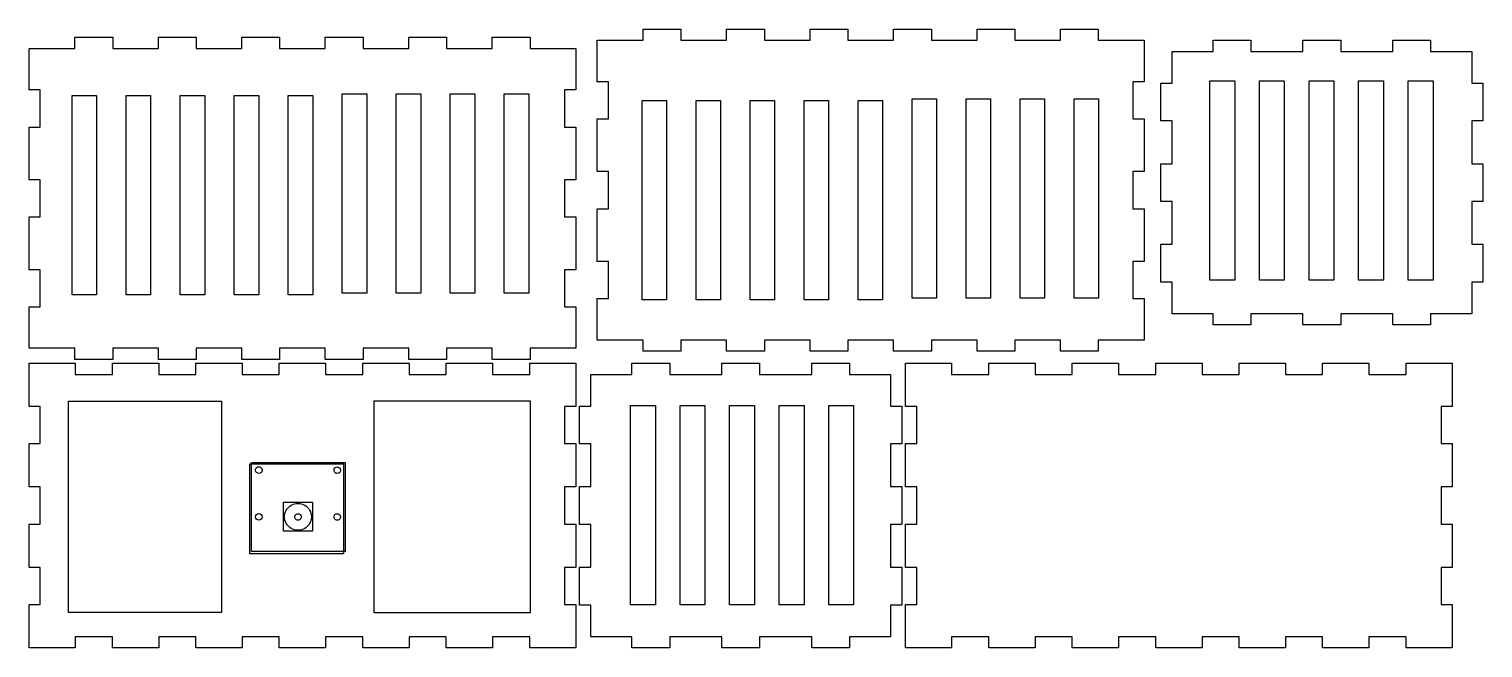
# Model space of a CAD drawing. Extents: x 88 to 476, y 133 to 298.
import ezdxf

# ---------------------------------------------------------------- set-up
doc = ezdxf.new("R2010")
doc.units = 0
doc.layers.add('Layer_1', color=7, linetype='CONTINUOUS')
doc.layers.add('newlayer', color=7, linetype='CONTINUOUS')

msp = doc.modelspace()

# ---------------------------------------------------------------- linework, layer by layer
at = {"layer": 'Layer_1', "color": 7}
for points in [[(88.000001, 293), (100.240714, 293), (100.240714, 296), (110.330713, 296), (110.330713, 293), (122.526428, 293), (122.526428, 296), (132.616429, 296), (132.616429, 293), (144.812144, 293), (144.812144, 296), (154.902143, 296), (154.902143, 293), (167.097858, 293), (167.097858, 296), (177.187857, 296), (177.187857, 293), (189.383572, 293), (189.383572, 296), (199.473571, 296), (199.473571, 293), (211.669286, 293), (211.669286, 296), (221.759285, 296), (221.759285, 293), (234, 293), (234, 281.955), (231.000001, 281.955), (231.000001, 272.045), (234, 272.045), (234, 257.955001), (231.000001, 257.955001), (231.000001, 248.045), (234, 248.045), (234, 233.955001), (231.000001, 233.955001), (231.000001, 224.045001), (234, 224.045001), (234, 212.999999), (221.759285, 212.999999), (221.759285, 209.999999), (211.669286, 209.999999), (211.669286, 212.999999), (199.473571, 212.999999), (199.473571, 209.999999), (189.383572, 209.999999), (189.383572, 212.999999), (177.187857, 212.999999), (177.187857, 209.999999), (167.097858, 209.999999), (167.097858, 212.999999), (154.902143, 212.999999), (154.902143, 209.999999), (144.812144, 209.999999), (144.812144, 212.999999), (132.616429, 212.999999), (132.616429, 209.999999), (122.526428, 209.999999), (122.526428, 212.999999), (110.330713, 212.999999), (110.330713, 209.999999), (100.240714, 209.999999), (100.240714, 212.999999), (88.000001, 212.999999), (88.000001, 224.045001), (91.000001, 224.045001), (91.000001, 233.955001), (88.000001, 233.955001), (88.000001, 248.045), (91.000001, 248.045), (91.000001, 257.955001), (88.000001, 257.955001), (88.000001, 272.045), (91.000001, 272.045), (91.000001, 281.955), (88.000001, 281.955)], [(239.72384, 295.184321), (251.964552, 295.184321), (251.964552, 298.18432), (262.054552, 298.18432), (262.054552, 295.184321), (274.250266, 295.184321), (274.250266, 298.18432), (284.340268, 298.18432), (284.340268, 295.184321), (296.535983, 295.184321), (296.535983, 298.18432), (306.625982, 298.18432), (306.625982, 295.184321), (318.821697, 295.184321), (318.821697, 298.18432), (328.911696, 298.18432), (328.911696, 295.184321), (341.107411, 295.184321), (341.107411, 298.18432), (351.19741, 298.18432), (351.19741, 295.184321), (363.393125, 295.184321), (363.393125, 298.18432), (373.483124, 298.18432), (373.483124, 295.184321), (385.723839, 295.184321), (385.723839, 284.139321), (382.72384, 284.139321), (382.72384, 274.229321), (385.723839, 274.229321), (385.723839, 260.139322), (382.72384, 260.139322), (382.72384, 250.229321), (385.723839, 250.229321), (385.723839, 236.139322), (382.72384, 236.139322), (382.72384, 226.229321), (385.723839, 226.229321), (385.723839, 215.184319), (373.483124, 215.184319), (373.483124, 212.18432), (363.393125, 212.18432), (363.393125, 215.184319), (351.19741, 215.184319), (351.19741, 212.18432), (341.107411, 212.18432), (341.107411, 215.184319), (328.911696, 215.184319), (328.911696, 212.18432), (318.821697, 212.18432), (318.821697, 215.184319), (306.625982, 215.184319), (306.625982, 212.18432), (296.535983, 212.18432), (296.535983, 215.184319), (284.340268, 215.184319), (284.340268, 212.18432), (274.250266, 212.18432), (274.250266, 215.184319), (262.054552, 215.184319), (262.054552, 212.18432), (251.964552, 212.18432), (251.964552, 215.184319), (239.72384, 215.184319), (239.72384, 226.229321), (242.723839, 226.229321), (242.723839, 236.139322), (239.72384, 236.139322), (239.72384, 250.229321), (242.723839, 250.229321), (242.723839, 260.139322), (239.72384, 260.139322), (239.72384, 274.229321), (242.723839, 274.229321), (242.723839, 284.139321), (239.72384, 284.139321)], [(393.183245, 292.205507), (404.138245, 292.205507), (404.138245, 295.205506), (414.228245, 295.205506), (414.228245, 292.205507), (428.138246, 292.205507), (428.138246, 295.205506), (438.228245, 295.205506), (438.228245, 292.205507), (452.138246, 292.205507), (452.138246, 295.205506), (462.228245, 295.205506), (462.228245, 292.205507), (473.183246, 292.205507), (473.183246, 283.750508), (476.183246, 283.750508), (476.183246, 273.660506), (473.183246, 273.660506), (473.183246, 262.250506), (476.183246, 262.250506), (476.183246, 252.160507), (473.183246, 252.160507), (473.183246, 240.750507), (476.183246, 240.750507), (476.183246, 230.660508), (473.183246, 230.660508), (473.183246, 222.205506), (462.228245, 222.205506), (462.228245, 219.205507), (452.138246, 219.205507), (452.138246, 222.205506), (438.228245, 222.205506), (438.228245, 219.205507), (428.138246, 219.205507), (428.138246, 222.205506), (414.228245, 222.205506), (414.228245, 219.205507), (404.138245, 219.205507), (404.138245, 222.205506), (393.183245, 222.205506), (393.183245, 230.660508), (390.183245, 230.660508), (390.183245, 240.750507), (393.183245, 240.750507), (393.183245, 252.160507), (390.183245, 252.160507), (390.183245, 262.250506), (393.183245, 262.250506), (393.183245, 273.660506), (390.183245, 273.660506), (390.183245, 283.750508), (393.183245, 283.750508)], [(403.276917, 284.368261), (409.918636, 284.368261), (409.918636, 231.162878), (403.276917, 231.162878)], [(416.513838, 284.368261), (423.155533, 284.368261), (423.155533, 231.162878), (416.513838, 231.162878)], [(429.750723, 284.368264), (436.392426, 284.368264), (436.392426, 231.162878), (429.750723, 231.162878)], [(442.987615, 284.368261), (449.629318, 284.368261), (449.629318, 231.162878), (442.987615, 231.162878)], [(456.224534, 284.368264), (462.866237, 284.368264), (462.866237, 231.162878), (456.224534, 231.162878)], [(99.521756, 280.476273), (106.044458, 280.476273), (106.044458, 227.270891), (99.521756, 227.270891)], [(113.941601, 280.476273), (120.464278, 280.476273), (120.464278, 227.270891), (113.941601, 227.270891)], [(128.36144, 280.476276), (134.884126, 280.476276), (134.884126, 227.270891), (128.36144, 227.270891)], [(142.781255, 280.476273), (149.303941, 280.476273), (149.303941, 227.270891), (142.781255, 227.270891)], [(157.201095, 280.476276), (163.723783, 280.476276), (163.723783, 227.270891), (157.201095, 227.270891)], [(171.620942, 280.921215), (178.143643, 280.921215), (178.143643, 227.715833), (171.620942, 227.715833)], [(186.040784, 280.921215), (192.563464, 280.921215), (192.563464, 227.715833), (186.040784, 227.715833)], [(200.460631, 280.921215), (206.983317, 280.921215), (206.983317, 227.715833), (200.460631, 227.715833)], [(214.880457, 280.921218), (221.403143, 280.921218), (221.403143, 227.715833), (214.880457, 227.715833)], [(323.789717, 279.586401), (330.312419, 279.586401), (330.312419, 226.381019), (323.789717, 226.381019)], [(338.209559, 279.586401), (344.73224, 279.586401), (344.73224, 226.381019), (338.209559, 226.381019)], [(352.629407, 279.586401), (359.152092, 279.586401), (359.152092, 226.381019), (352.629407, 226.381019)], [(367.049233, 279.586404), (373.571918, 279.586404), (373.571918, 226.381019), (367.049233, 226.381019)], [(251.690531, 279.14146), (258.213233, 279.14146), (258.213233, 225.936077), (251.690531, 225.936077)], [(266.110376, 279.14146), (272.633054, 279.14146), (272.633054, 225.936077), (266.110376, 225.936077)], [(280.530215, 279.141462), (287.052901, 279.141462), (287.052901, 225.936077), (280.530215, 225.936077)], [(294.950031, 279.14146), (301.472716, 279.14146), (301.472716, 225.936077), (294.950031, 225.936077)], [(309.36987, 279.141462), (315.892558, 279.141462), (315.892558, 225.936077), (309.36987, 225.936077)], [(88.000001, 208.999999), (100.330714, 208.999999), (100.330714, 205.999999), (110.240715, 205.999999), (110.240715, 208.999999), (122.616428, 208.999999), (122.616428, 205.999999), (132.526429, 205.999999), (132.526429, 208.999999), (144.902142, 208.999999), (144.902142, 205.999999), (154.812143, 205.999999), (154.812143, 208.999999), (167.187856, 208.999999), (167.187856, 205.999999), (177.097857, 205.999999), (177.097857, 208.999999), (189.47357, 208.999999), (189.47357, 205.999999), (199.383571, 205.999999), (199.383571, 208.999999), (211.759287, 208.999999), (211.759287, 205.999999), (221.669285, 205.999999), (221.669285, 208.999999), (234, 208.999999), (234, 197.455), (231.000001, 197.455), (231.000001, 187.545), (234, 187.545), (234, 175.955001), (231.000001, 175.955001), (231.000001, 166.045), (234, 166.045), (234, 154.454999), (231.000001, 154.454999), (231.000001, 144.545001), (234, 144.545001), (234, 133), (221.669285, 133), (221.669285, 135.999999), (211.759287, 135.999999), (211.759287, 133), (199.383571, 133), (199.383571, 135.999999), (189.47357, 135.999999), (189.47357, 133), (177.097857, 133), (177.097857, 135.999999), (167.187856, 135.999999), (167.187856, 133), (154.812143, 133), (154.812143, 135.999999), (144.902142, 135.999999), (144.902142, 133), (132.526429, 133), (132.526429, 135.999999), (122.616428, 135.999999), (122.616428, 133), (110.240715, 133), (110.240715, 135.999999), (100.330714, 135.999999), (100.330714, 133), (88.000001, 133), (88.000001, 144.545001), (91.000001, 144.545001), (91.000001, 154.454999), (88.000001, 154.454999), (88.000001, 166.045), (91.000001, 166.045), (91.000001, 175.955001), (88.000001, 175.955001), (88.000001, 187.545), (91.000001, 187.545), (91.000001, 197.455), (88.000001, 197.455)], [(238, 205.999999), (248.954999, 205.999999), (248.954999, 208.999999), (259.045001, 208.999999), (259.045001, 205.999999), (272.954988, 205.999999), (272.954988, 208.999999), (283.045006, 208.999999), (283.045006, 205.999999), (296.954998, 205.999999), (296.954998, 208.999999), (307.04499, 208.999999), (307.04499, 205.999999), (318.00001, 205.999999), (318.00001, 197.545001), (320.999988, 197.545001), (320.999988, 187.454999), (318.00001, 187.454999), (318.00001, 176.044999), (320.999988, 176.044999), (320.999988, 165.955), (318.00001, 165.955), (318.00001, 154.545), (320.999988, 154.545), (320.999988, 144.455), (318.00001, 144.455), (318.00001, 135.999999), (307.04499, 135.999999), (307.04499, 133), (296.954998, 133), (296.954998, 135.999999), (283.045006, 135.999999), (283.045006, 133), (272.954988, 133), (272.954988, 135.999999), (259.045001, 135.999999), (259.045001, 133), (248.954999, 133), (248.954999, 135.999999), (238, 135.999999), (238, 144.455), (235.000001, 144.455), (235.000001, 154.545), (238, 154.545), (238, 165.955), (235.000001, 165.955), (235.000001, 176.044999), (238, 176.044999), (238, 187.454999), (235.000001, 187.454999), (235.000001, 197.545001), (238, 197.545001)], [(322.000007, 208.999999), (334.330701, 208.999999), (334.330701, 205.999999), (344.240723, 205.999999), (344.240723, 208.999999), (356.616423, 208.999999), (356.616423, 205.999999), (366.526419, 205.999999), (366.526419, 208.999999), (378.902145, 208.999999), (378.902145, 205.999999), (388.81214, 205.999999), (388.81214, 208.999999), (401.187867, 208.999999), (401.187867, 205.999999), (411.097862, 205.999999), (411.097862, 208.999999), (423.473563, 208.999999), (423.473563, 205.999999), (433.383584, 205.999999), (433.383584, 208.999999), (445.759284, 208.999999), (445.759284, 205.999999), (455.66928, 205.999999), (455.66928, 208.999999), (468.000001, 208.999999), (468.000001, 197.455), (464.999996, 197.455), (464.999996, 187.545), (468.000001, 187.545), (468.000001, 175.955001), (464.999996, 175.955001), (464.999996, 166.045), (468.000001, 166.045), (468.000001, 154.454999), (464.999996, 154.454999), (464.999996, 144.545001), (468.000001, 144.545001), (468.000001, 133), (455.66928, 133), (455.66928, 135.999999), (445.759284, 135.999999), (445.759284, 133), (433.383584, 133), (433.383584, 135.999999), (423.473563, 135.999999), (423.473563, 133), (411.097862, 133), (411.097862, 135.999999), (401.187867, 135.999999), (401.187867, 133), (388.81214, 133), (388.81214, 135.999999), (378.902145, 135.999999), (378.902145, 133), (366.526419, 133), (366.526419, 135.999999), (356.616423, 135.999999), (356.616423, 133), (344.240723, 133), (344.240723, 135.999999), (334.330701, 135.999999), (334.330701, 133), (322.000007, 133), (322.000007, 144.545001), (325.000011, 144.545001), (325.000011, 154.454999), (322.000007, 154.454999), (322.000007, 166.045), (325.000011, 166.045), (325.000011, 175.955001), (322.000007, 175.955001), (322.000007, 187.545), (325.000011, 187.545), (325.000011, 197.455), (322.000007, 197.455)], [(98.54125, 198.877964), (139.364601, 198.877964), (139.364601, 142.443926), (98.54125, 142.443926)], [(180.101124, 198.942197), (221.781968, 198.942197), (221.781968, 142.379693), (180.101124, 142.379693)], [(248.575968, 197.717816), (255.217687, 197.717816), (255.217687, 144.512434), (248.575968, 144.512434)], [(261.812889, 197.717816), (268.454584, 197.717816), (268.454584, 144.512434), (261.812889, 144.512434)], [(275.049774, 197.717819), (281.691477, 197.717819), (281.691477, 144.512434), (275.049774, 144.512434)], [(288.286666, 197.717816), (294.928369, 197.717816), (294.928369, 144.512434), (288.286666, 144.512434)], [(301.523585, 197.717819), (308.165288, 197.717819), (308.165288, 144.512434), (301.523585, 144.512434)]]:
    msp.add_lwpolyline(points, close=True, dxfattribs=at)
at = {"layer": 'newlayer', "color": 3}
msp.add_lwpolyline([(147.396351, 182.53571), (172.369009, 182.53571), (172.369009, 158.720309), (147.396351, 158.720309)], close=True, dxfattribs=at)
at = {"layer": 'newlayer', "color": 7}
for points in [[(146.964723, 182.155048), (171.964723, 182.155048), (171.964723, 158.155048), (146.964723, 158.155048)], [(150.221536, 180.472917)], [(171.175582, 180.44929)], [(150.197914, 167.976086)], [(171.175582, 167.952477)]]:
    msp.add_lwpolyline(points, close=True, dxfattribs=at)
at = {"layer": 'newlayer', "color": 1}
for points in [[(155.920002, 171.91586), (163.666317, 171.91586), (163.666317, 164.169545), (155.920002, 164.169545)], [(160.685256, 167.95247)], [(163.398143, 167.9926)]]:
    msp.add_lwpolyline(points, close=True, dxfattribs=at)
at = {"layer": 'newlayer', "color": 7}
for points in [[(148.46715, 180.472917), (148.46715, 180.786308), (148.634342, 181.075893), (148.905746, 181.232589)], [(148.905746, 179.713246), (148.634342, 179.869941), (148.46715, 180.159527), (148.46715, 180.472917)], [(148.905746, 181.232589), (149.177151, 181.389284), (149.511535, 181.389284), (149.782939, 181.232589)], [(149.782939, 179.713246), (149.511535, 179.556551), (149.177151, 179.556551), (148.905746, 179.713246)], [(149.782939, 181.232589), (150.054344, 181.075893), (150.221536, 180.786308), (150.221536, 180.472917)], [(150.221536, 180.472917), (150.221536, 180.159527), (150.054344, 179.869941), (149.782939, 179.713246)], [(169.421196, 180.44929), (169.421196, 180.93375), (169.813928, 181.326483), (170.298389, 181.326483)], [(169.859792, 179.689619), (169.588388, 179.846314), (169.421196, 180.135899), (169.421196, 180.44929)], [(170.736985, 179.689619), (170.465581, 179.532923), (170.131197, 179.532923), (169.859792, 179.689619)], [(170.298389, 181.326483), (170.782849, 181.326483), (171.175582, 180.93375), (171.175582, 180.44929)], [(171.175582, 180.44929), (171.175582, 180.135899), (171.00839, 179.846314), (170.736985, 179.689619)], [(148.443528, 167.976086), (148.443528, 168.460546), (148.836261, 168.853279), (149.320721, 168.853279)], [(149.320721, 167.098893), (148.836261, 167.098893), (148.443528, 167.491625), (148.443528, 167.976086)], [(149.320721, 168.853279), (149.805181, 168.853279), (150.197914, 168.460546), (150.197914, 167.976086)], [(150.197914, 167.976086), (150.197914, 167.491625), (149.805181, 167.098893), (149.320721, 167.098893)], [(169.421196, 167.952477), (169.421196, 168.436937), (169.813928, 168.82967), (170.298389, 168.82967)], [(169.859792, 167.192806), (169.588388, 167.349501), (169.421196, 167.639086), (169.421196, 167.952477)], [(170.736985, 167.192806), (170.465581, 167.03611), (170.131197, 167.03611), (169.859792, 167.192806)], [(170.298389, 168.82967), (170.782849, 168.82967), (171.175582, 168.436937), (171.175582, 167.952477)], [(171.175582, 167.952477), (171.175582, 167.639086), (171.00839, 167.349501), (170.736985, 167.192806)]]:
    msp.add_open_spline(points, degree=3, dxfattribs=at)
at = {"layer": 'newlayer', "color": 1}
for points in [[(156.188184, 167.9926), (156.188184, 169.262632), (156.875289, 170.436189), (157.990673, 171.071205)], [(157.990673, 171.071205), (159.106058, 171.706221), (160.480268, 171.706221), (161.595653, 171.071205)], [(161.595653, 171.071205), (162.711037, 170.436189), (163.398143, 169.262632), (163.398143, 167.9926)], [(157.990673, 164.913996), (156.875289, 165.549012), (156.188184, 166.722569), (156.188184, 167.9926)], [(158.93087, 167.95247), (158.93087, 168.265861), (159.098062, 168.555446), (159.369467, 168.712142)], [(159.369467, 167.192799), (159.098062, 167.349494), (158.93087, 167.63908), (158.93087, 167.95247)], [(159.369467, 168.712142), (159.640871, 168.868837), (159.975255, 168.868837), (160.24666, 168.712142)], [(160.24666, 167.192799), (159.975255, 167.036104), (159.640871, 167.036104), (159.369467, 167.192799)], [(160.24666, 168.712142), (160.518064, 168.555446), (160.685256, 168.265861), (160.685256, 167.95247)], [(160.685256, 167.95247), (160.685256, 167.63908), (160.518064, 167.349494), (160.24666, 167.192799)], [(163.398143, 167.9926), (163.398143, 166.722569), (162.711037, 165.549012), (161.595653, 164.913996)], [(161.595653, 164.913996), (160.480268, 164.27898), (159.106058, 164.27898), (157.990673, 164.913996)]]:
    msp.add_open_spline(points, degree=3, dxfattribs=at)

doc.saveas('drawing.dxf')
